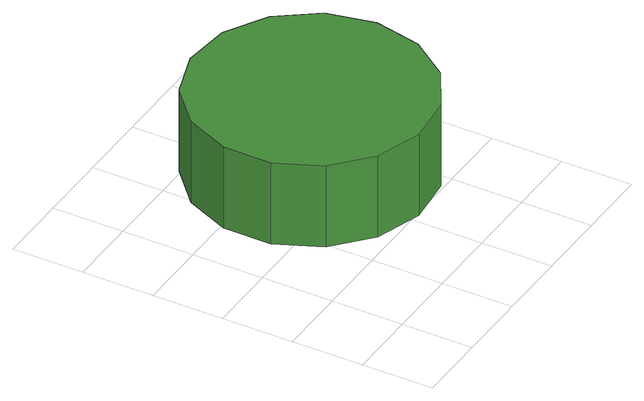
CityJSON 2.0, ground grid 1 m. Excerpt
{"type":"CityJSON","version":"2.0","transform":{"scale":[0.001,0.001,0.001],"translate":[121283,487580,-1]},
"CityObjects":{
"tree1":{"type":"SolitaryVegetationObject","attributes":{"function":"something"},"geometry":[{"type":"MultiSurface","lod":"1","boundaries":[[[0,1,2,3,4,5,6,7,8,9,10,11,12,13,14]],[[15,16,17,18,19,20,21,22,23,24,25,26,27,28,29]],[[0,29,28,1]],[[1,28,27,2]],[[2,27,26,3]],[[3,26,25,4]],[[4,25,24,5]],[[5,24,23,6]],[[6,23,22,7]],[[7,22,21,8]],[[8,21,20,9]],[[9,20,19,10]],[[10,19,18,11]],[[11,18,17,12]],[[12,17,16,13]],[[13,16,15,14]],[[14,15,29,0]]]}]}
},
"vertices":[
[3945,2612,1871],[3802,3281,1871],[3400,3835,1871],[2808,4177,1871],[2127,4248,1871],[1477,4037,1871],[968,3579,1871],[690,2954,1871],[690,2270,1871],[968,1645,1871],[1477,1187,1871],[2127,976,1871],[2808,1047,1871],[3400,1389,1871],[3802,1943,1871],[3802,1943,633],[3400,1389,633],[2808,1047,633],[2127,976,633],[1477,1187,633],[968,1645,633],[690,2270,633],[690,2954,633],[968,3579,633],[1477,4037,633],[2127,4248,633],[2808,4177,633],[3400,3835,633],[3802,3281,633],[3945,2612,633]
]}
